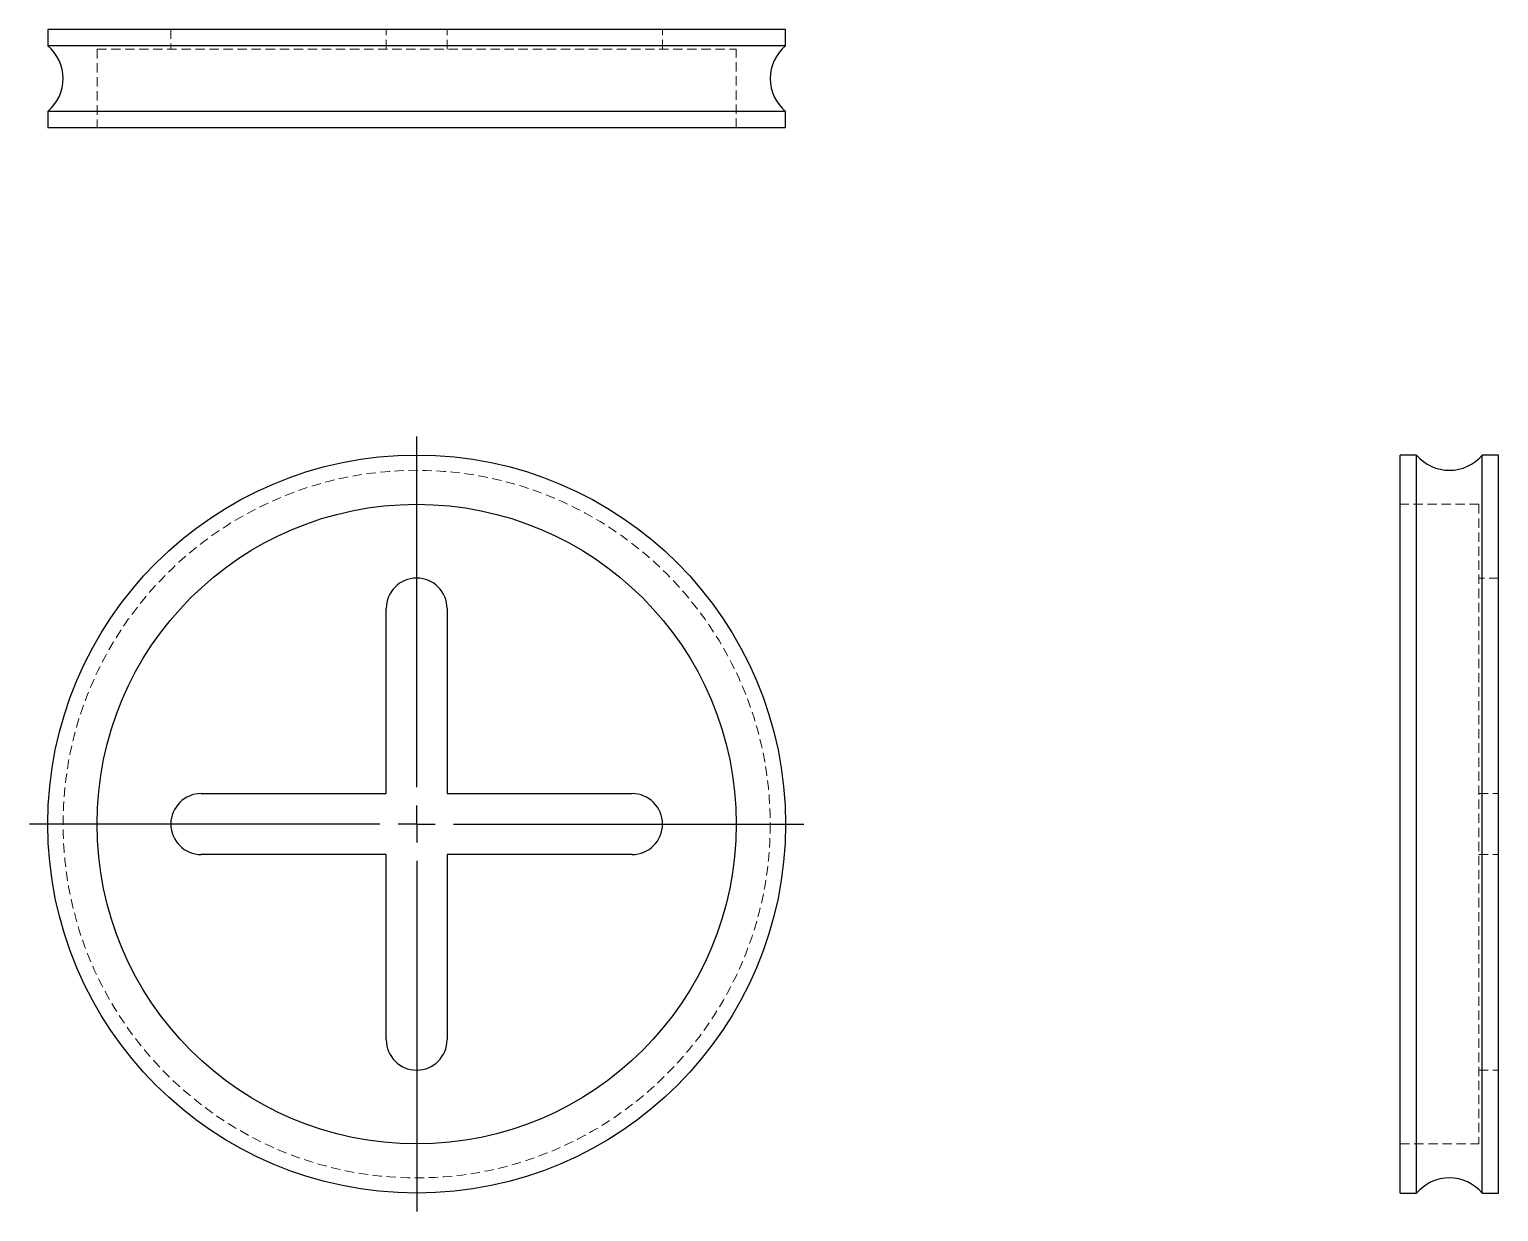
# Model space of a CAD drawing. Header units: millimetres. Extents: x 30 to 230, y 4 to 165.
import ezdxf

# ---------------------------------------------------------------- set-up
doc = ezdxf.new("R2010")
doc.units = ezdxf.units.MM
doc.linetypes.add('HIDDEN', pattern=[1.905, 1.27, -0.635])
doc.layers.add('10', color=7, linetype='Continuous')

# ---------------------------------------------------------------- blocks, each defined once
blk = doc.blocks.new('SW_CENTERMARKSYMBOL_0')
at = {"layer": '10', "color": 0}
for p, q in [((0, 5), (0, 52.5)), ((0, 0), (0, 2.5)), ((-5, 0), (-52.5, 0)), ((0, 0), (-2.5, 0)), ((0, 0), (0, -2.5)), ((0, 0), (2.5, 0)), ((5, 0), (52.5, 0)), ((0, -5), (0, -52.5))]:
    blk.add_line(p, q, dxfattribs=at)

msp = doc.modelspace()

# ---------------------------------------------------------------- linework, layer by layer
at = {"color": 7, "linetype": 'Continuous', "lineweight": 25}
for p, q in [((33, 164.67), (33, 162.45)), ((133, 164.67), (33, 164.67)), ((133, 162.45), (133, 164.67)), ((133, 162.45), (33, 162.45)), ((33, 153.55), (33, 151.33)), ((133, 153.55), (33, 153.55)), ((133, 151.33), (133, 153.55)), ((133, 151.33), (33, 151.33)), ((218.55, 107), (216.33, 107)), ((216.33, 57), (216.33, 107)), ((218.55, 57), (218.55, 107)), ((229.67, 107), (227.45, 107)), ((227.45, 57), (227.45, 107)), ((229.67, 57), (229.67, 107)), ((78.87, 61.13), (78.87, 86.2)), ((87.13, 86.2), (87.13, 61.13)), ((53.8, 61.13), (78.87, 61.13)), ((87.13, 61.13), (112.2, 61.13)), ((216.33, 7), (216.33, 57)), ((218.55, 7), (218.55, 57)), ((227.45, 7), (227.45, 57)), ((229.67, 7), (229.67, 57)), ((78.87, 52.87), (53.8, 52.87)), ((78.87, 27.8), (78.87, 52.87)), ((87.13, 52.87), (87.13, 27.8)), ((112.2, 52.87), (87.13, 52.87)), ((216.33, 7), (218.55, 7)), ((227.45, 7), (229.67, 7))]:
    msp.add_line(p, q, dxfattribs=at)
at = {"color": 7, "linetype": 'HIDDEN', "lineweight": 18}
for p, q in [((49.67, 164.67), (49.67, 162)), ((78.87, 162), (78.87, 164.67)), ((87.13, 162), (87.13, 164.67)), ((116.33, 162), (116.33, 164.67)), ((39.67, 162), (126.33, 162)), ((39.67, 162), (39.67, 151.33)), ((126.33, 151.33), (126.33, 162)), ((227, 100.33), (216.33, 100.33)), ((227, 100.33), (227, 13.67)), ((229.67, 90.33), (227, 90.33)), ((227, 61.13), (229.67, 61.13)), ((227, 52.87), (229.67, 52.87)), ((227, 23.67), (229.67, 23.67)), ((216.33, 13.67), (227, 13.67))]:
    msp.add_line(p, q, dxfattribs=at)
at = {"color": 7, "linetype": 'Continuous', "lineweight": 25}
for radius in [50, 43.33]:
    msp.add_circle((83, 57), radius, dxfattribs=at)
at = {"color": 7, "linetype": 'HIDDEN', "lineweight": 18}
msp.add_circle((83, 57), 47.93, dxfattribs=at)
at = {"color": 7, "linetype": 'Continuous', "lineweight": 25}
for centre, radius, start, end in [((29.25, 158), 5.82, 310.1191, 49.8809), ((136.75, 158), 5.82, 130.1191, 229.8809), ((223, 110.75), 5.82, 220.1191, 319.8809), ((83, 86.2), 4.13, 0, 180), ((53.8, 57), 4.13, 90, 270), ((112.2, 57), 4.13, 270, 90), ((83, 27.8), 4.13, 180, 0), ((223, 3.25), 5.82, 40.1191, 139.8809)]:
    msp.add_arc(centre, radius, start, end, dxfattribs=at)

# ---------------------------------------------------------------- block references
at = {"layer": '10'}
msp.add_blockref('SW_CENTERMARKSYMBOL_0', (83, 57), dxfattribs=at)

doc.saveas('drawing.dxf')
